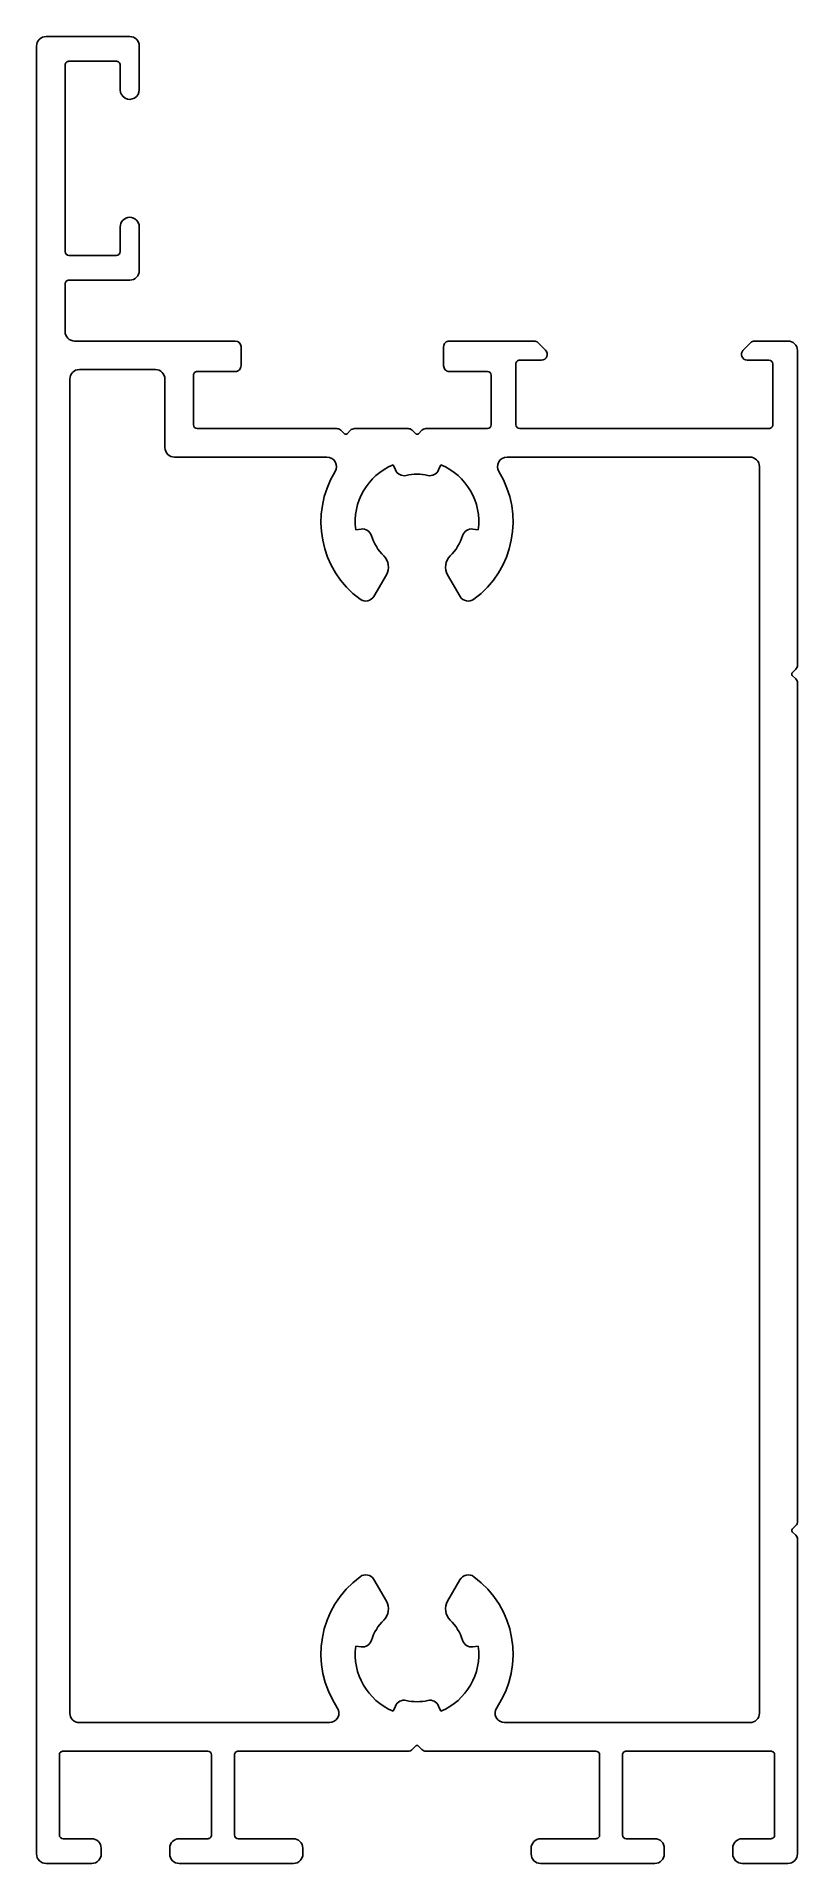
# Model space of a CAD drawing. Extents: x 1.3 to 41.3, y 1.4 to 97.4.
import ezdxf

# ---------------------------------------------------------------- set-up
doc = ezdxf.new("R2010")
doc.units = 0
doc.layers.get('0').update_dxf_attribs({"linetype": 'CONTINUOUS'})

msp = doc.modelspace()

# ---------------------------------------------------------------- linework, layer by layer
for p, q in [((6.174, 97.416), (1.774, 97.416)), ((1.274, 96.914), (1.274, 1.914)), ((2.974, 96.116), (5.474, 96.116)), ((6.674, 94.623), (6.674, 96.923)), ((2.774, 86.113), (2.774, 95.913)), ((5.674, 95.916), (5.674, 95.916)), ((5.674, 95.916), (5.674, 94.612)), ((5.674, 87.412), (5.674, 86.116)), ((6.674, 85.123), (6.674, 87.423)), ((5.476, 85.916), (2.976, 85.916)), ((2.974, 84.616), (6.176, 84.616)), ((2.774, 81.912), (2.774, 84.413)), ((11.724, 81.416), (3.277, 81.416)), ((12.024, 80.122), (12.024, 81.122)), ((22.674, 81.116), (22.674, 80.116)), ((27.424, 81.416), (22.974, 81.416)), ((28.034, 80.93), (27.636, 81.328)), ((38.812, 81.328), (38.41, 80.926)), ((40.774, 81.416), (39.024, 81.416)), ((41.274, 64.386), (41.274, 80.922)), ((3.524, 79.916), (3.524, 79.916)), ((3.524, 79.916), (7.524, 79.916)), ((9.724, 79.816), (11.727, 79.816)), ((22.977, 79.816), (24.974, 79.816)), ((26.474, 77.014), (26.474, 80.214)), ((26.672, 80.416), (27.824, 80.416)), ((38.624, 80.416), (39.772, 80.416)), ((39.974, 80.218), (39.974, 77.018)), ((3.024, 9.316), (3.024, 79.416)), ((8.024, 79.419), (8.024, 75.816)), ((9.524, 77.015), (9.524, 79.615)), ((25.174, 79.616), (25.174, 79.616)), ((25.174, 79.616), (25.174, 77.016)), ((17.056, 76.816), (9.724, 76.816)), ((20.806, 76.816), (17.987, 76.816)), ((24.974, 76.816), (21.737, 76.816)), ((24.974, 76.816), (24.974, 76.816)), ((39.774, 76.816), (26.674, 76.816)), ((17.455, 76.543), (17.27, 76.728)), ((17.775, 76.726), (17.595, 76.546)), ((21.204, 76.544), (21.018, 76.73)), ((21.527, 76.728), (21.346, 76.547)), ((8.527, 75.316), (16.542, 75.316)), ((20.024, 74.916), (20.136, 74.647)), ((22.411, 74.647), (22.524, 74.916)), ((26.006, 75.316), (38.774, 75.316)), ((39.274, 74.819), (39.274, 9.319)), ((18.339, 71.536), (18.051, 71.499)), ((24.497, 71.499), (24.205, 71.536)), ((19.012, 67.999), (19.663, 69.126)), ((22.884, 69.126), (23.538, 67.994)), ((41.003, 63.987), (41.188, 64.172)), ((41.003, 63.987), (41.003, 63.987)), ((41.183, 63.665), (41.003, 63.845)), ((41.274, 19.386), (41.274, 63.455)), ((41.003, 18.987), (41.187, 19.171)), ((41.003, 18.987), (41.003, 18.987)), ((41.183, 18.666), (41.003, 18.845)), ((41.274, 1.922), (41.274, 18.455)), ((19.663, 15.206), (19.012, 16.333)), ((23.532, 16.327), (22.884, 15.206)), ((18.051, 12.833), (18.34, 12.796)), ((24.207, 12.796), (24.497, 12.833)), ((20.136, 9.686), (20.024, 9.416)), ((22.524, 9.416), (22.411, 9.686)), ((3.024, 9.316), (3.024, 9.316)), ((16.67, 8.816), (3.524, 8.816)), ((16.67, 8.816), (16.67, 8.816)), ((38.774, 8.816), (25.877, 8.816)), ((38.774, 8.816), (38.774, 8.816)), ((2.474, 2.916), (2.474, 7.116)), ((2.674, 7.316), (2.674, 7.316)), ((2.674, 7.316), (10.274, 7.316)), ((10.474, 7.119), (10.474, 2.919)), ((11.674, 2.916), (11.674, 7.116)), ((11.874, 7.316), (11.874, 7.316)), ((11.874, 7.316), (20.812, 7.316)), ((21.023, 7.406), (21.202, 7.585)), ((21.342, 7.589), (21.528, 7.403)), ((21.743, 7.316), (30.674, 7.316)), ((30.874, 7.116), (30.874, 2.916)), ((32.074, 2.916), (32.074, 7.116)), ((32.274, 7.316), (39.874, 7.316)), ((40.074, 7.116), (40.074, 2.916)), ((4.169, 2.716), (2.674, 2.716)), ((4.674, 1.921), (4.674, 2.221)), ((8.274, 2.216), (8.274, 1.916)), ((10.274, 2.716), (8.769, 2.716)), ((14.769, 2.716), (11.874, 2.716)), ((15.274, 1.923), (15.274, 2.223)), ((27.274, 2.211), (27.274, 1.911)), ((30.674, 2.716), (27.769, 2.716)), ((33.769, 2.716), (32.274, 2.716)), ((34.274, 1.917), (34.274, 2.217)), ((37.874, 2.216), (37.874, 1.916)), ((39.874, 2.716), (38.369, 2.716)), ((1.774, 1.416), (4.174, 1.416)), ((8.774, 1.416), (14.774, 1.416)), ((27.774, 1.416), (33.774, 1.416)), ((38.374, 1.416), (40.774, 1.416))]:
    msp.add_line(p, q)
for centre, radius, start, end in [((1.774, 96.916), 0.5, 89.99981, 180.2689), ((6.174, 96.916), 0.5, 0.8271, 90), ((2.974, 95.916), 0.2, 90, 180.72468), ((5.474, 95.916), 0.2, 360, 90.00017), ((6.174, 94.616), 0.5, 180.51737, 0.8271), ((6.174, 87.416), 0.5, 0.8271, 180.51737), ((2.974, 86.116), 0.2, 180.72468, 270.67235), ((5.474, 86.116), 0.2, 270.67235, 0), ((2.974, 84.416), 0.2, 90, 180.72468), ((6.174, 85.116), 0.5, 270.29597, 0.8271), ((3.274, 81.916), 0.5, 180.45832, 270.39855), ((11.724, 81.116), 0.3, 1.13045, 90), ((22.974, 81.116), 0.3, 89.99985, 180), ((27.424, 81.116), 0.3, 44.99573, 90), ((27.824, 80.716), 0.3, 270, 45.43386), ((38.624, 80.716), 0.3, 135.52552, 270), ((39.024, 81.116), 0.3, 89.99961, 135.00427), ((40.774, 80.916), 0.5, 0.65249, 90), ((3.524, 79.416), 0.5, 90, 180), ((7.524, 79.416), 0.5, 0.30086, 90), ((9.724, 79.616), 0.2, 90, 180.34374), ((11.724, 80.116), 0.3, 270.56992, 1.13045), ((22.974, 80.116), 0.3, 179.99889, 270.56528), ((24.974, 79.616), 0.2, 0, 90), ((26.674, 80.216), 0.2, 90.40696, 180.7034), ((39.774, 80.216), 0.2, 0.56501, 90.40707), ((9.724, 77.016), 0.2, 180.34374, 270), ((17.058, 76.516), 0.3, 45.00467, 90.36721), ((17.989, 76.516), 0.3, 90.37367, 135.558), ((20.808, 76.516), 0.3, 45.46632, 90.37367), ((21.739, 76.516), 0.3, 90.37367, 134.99533), ((24.974, 77.016), 0.2, 270, 0), ((26.674, 77.016), 0.2, 180.7034, 270.00003), ((39.774, 77.016), 0.2, 270, 0.56501), ((17.524, 76.616), 0.1, 226.51914, 315.65399), ((21.274, 76.616), 0.1, 225.86737, 316.40156), ((8.524, 75.816), 0.5, 180, 270.41548), ((16.542, 74.816), 0.5, 328.49839, 90), ((21.274, 71.916), 3.25, 112.62051, 187.37992), ((21.274, 71.916), 3.25, 352.62002, 67.37993), ((26.006, 74.816), 0.5, 90, 211.50161), ((38.774, 74.816), 0.5, 0.30081, 90.00006), ((21.274, 71.916), 5.05, 148.49839, 233.69102), ((20.597, 74.839), 0.5, 202.62031, 283.0258), ((21.274, 71.916), 2.5, 76.9742, 103.0258), ((21.95, 74.839), 0.5, 256.9742, 337.37969), ((21.274, 71.916), 5.05, 306.30898, 31.50161), ((18.404, 71.04), 0.5, 16.9742, 97.51353), ((21.274, 71.916), 2.5, 196.9742, 225.63281), ((21.274, 71.916), 2.5, 314.36719, 343.0258), ((24.143, 71.04), 0.5, 82.87607, 163.0258), ((18.949, 69.539), 0.825, 329.99956, 45.63281), ((23.599, 69.539), 0.825, 134.36719, 210.00332), ((18.579, 68.249), 0.5, 233.69102, 330.00122), ((23.968, 68.249), 0.5, 210.74313, 306.30898), ((40.974, 64.382), 0.3, 315.62015, 0.84237), ((41.074, 63.916), 0.1, 134.99533, 225.00467), ((40.974, 63.45), 0.3, 0.84237, 45.65958), ((40.974, 19.382), 0.3, 315.35415, 0.84237), ((41.074, 18.916), 0.1, 134.99066, 225), ((40.974, 18.45), 0.3, 0.84237, 45.82896), ((21.274, 12.416), 5.05, 126.30898, 213.95617), ((18.579, 16.083), 0.5, 29.99851, 126.30898), ((23.968, 16.083), 0.5, 53.69102, 150.77362), ((21.274, 12.416), 5.05, 326.04383, 53.69102), ((18.949, 14.793), 0.825, 314.36719, 29.99878), ((23.599, 14.793), 0.825, 149.99668, 225.63281), ((21.274, 12.416), 2.5, 134.36719, 163.0258), ((21.274, 12.416), 2.5, 16.9742, 45.63281), ((21.274, 12.416), 3.25, 172.62023, 247.37935), ((18.404, 13.292), 0.5, 262.62255, 343.0258), ((21.274, 12.416), 3.25, 292.62021, 7.37984), ((24.143, 13.292), 0.5, 196.9742, 277.37745), ((20.597, 9.493), 0.5, 76.9742, 157.37744), ((21.274, 12.416), 2.5, 256.9742, 283.0258), ((21.95, 9.493), 0.5, 22.62256, 103.0258), ((3.524, 9.316), 0.5, 180, 270), ((16.67, 9.316), 0.5, 270, 33.95617), ((25.877, 9.316), 0.5, 146.04383, 270), ((38.774, 9.316), 0.5, 270, 0.30081), ((2.674, 7.116), 0.2, 90, 180.00046), ((10.274, 7.116), 0.2, 0.76189, 90), ((11.874, 7.116), 0.2, 90, 180.00078), ((20.808, 7.616), 0.3, 270.73161, 315.69638), ((21.274, 7.516), 0.1, 46.604, 136.11919), ((21.739, 7.616), 0.3, 225.28312, 270.73161), ((30.674, 7.116), 0.2, 0, 90), ((32.274, 7.116), 0.2, 90, 180.00013), ((39.874, 7.116), 0.2, 0, 90.00018), ((2.674, 2.916), 0.2, 180, 270), ((10.274, 2.916), 0.2, 270, 0.76189), ((11.874, 2.916), 0.2, 180, 270), ((30.674, 2.916), 0.2, 270, 0.0004), ((32.274, 2.916), 0.2, 180, 270), ((39.874, 2.916), 0.2, 270, 0.0001), ((4.174, 2.216), 0.5, 0.58941, 90.55679), ((4.174, 1.916), 0.5, 269.99998, 0.58941), ((8.774, 2.216), 0.5, 90.5577, 180), ((14.774, 2.216), 0.5, 0.85476, 90.55679), ((14.774, 1.916), 0.5, 269.99999, 0.85476), ((27.774, 2.216), 0.5, 90.55725, 180.60944), ((33.774, 2.216), 0.5, 0.15353, 90.55662), ((38.374, 2.216), 0.5, 90.55752, 180), ((40.774, 1.916), 0.5, 269.99998, 0.65249), ((1.774, 1.916), 0.5, 180.2689, 270), ((8.774, 1.916), 0.5, 179.9952, 270), ((27.774, 1.916), 0.5, 180.60944, 270), ((33.774, 1.916), 0.5, 269.99999, 0.15353), ((38.374, 1.916), 0.5, 179.99991, 270)]:
    msp.add_arc(centre, radius, start, end)

doc.saveas('drawing.dxf')
